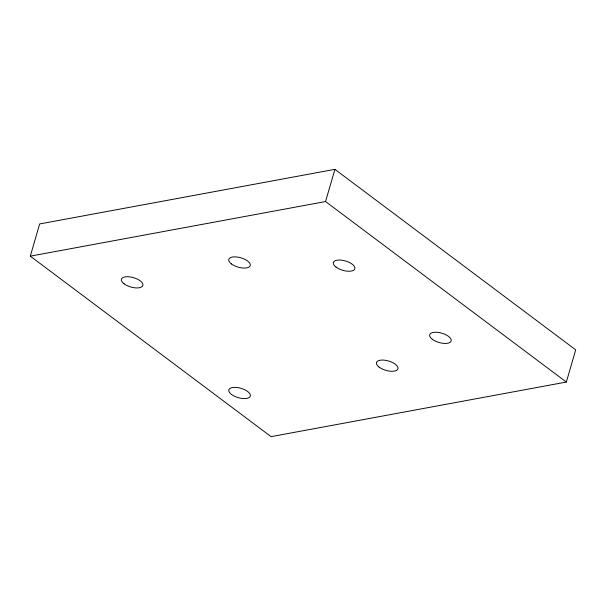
<?xml version="1.0" encoding="UTF-8"?>
<svg xmlns="http://www.w3.org/2000/svg" width="606" height="606" viewBox="0 0 606 606"><rect width="100%" height="100%" fill="white"/><g stroke="black" fill="none" stroke-linecap="round" stroke-linejoin="round"><path stroke-width="0.91" d="M30.3 256.156L39.655 223.947L334.921 169.347L575.7 349.844L566.345 382.053L271.079 436.653L30.3 256.156L325.558 201.556L566.345 382.053M325.558 201.556L334.921 169.347M379.159 367.16A11.173 4.863 16.2 0 0 397.498 369.622A11.173 4.863 16.2 0 0 384.984 360.237A11.173 4.863 16.2 0 0 379.159 367.16M231.53 394.461A11.173 4.863 16.2 0 0 249.869 396.922A11.173 4.863 16.2 0 0 237.355 387.537A11.173 4.863 16.2 0 0 231.53 394.461M432.373 339.322A11.173 4.863 16.2 0 0 450.705 341.776A11.173 4.863 16.2 0 0 438.199 332.399A11.173 4.863 16.2 0 0 432.373 339.322M336.057 267.117A11.173 4.863 16.2 0 0 354.396 269.579A11.173 4.863 16.2 0 0 341.882 260.194A11.173 4.863 16.2 0 0 336.057 267.117M231.454 263.958A11.173 4.863 16.2 0 0 249.793 266.42A11.173 4.863 16.2 0 0 237.279 257.035A11.173 4.863 16.2 0 0 231.454 263.958M124.086 283.813A11.173 4.863 16.2 0 0 142.425 286.274A11.173 4.863 16.2 0 0 129.911 276.889A11.173 4.863 16.2 0 0 124.086 283.813"/></g></svg>
